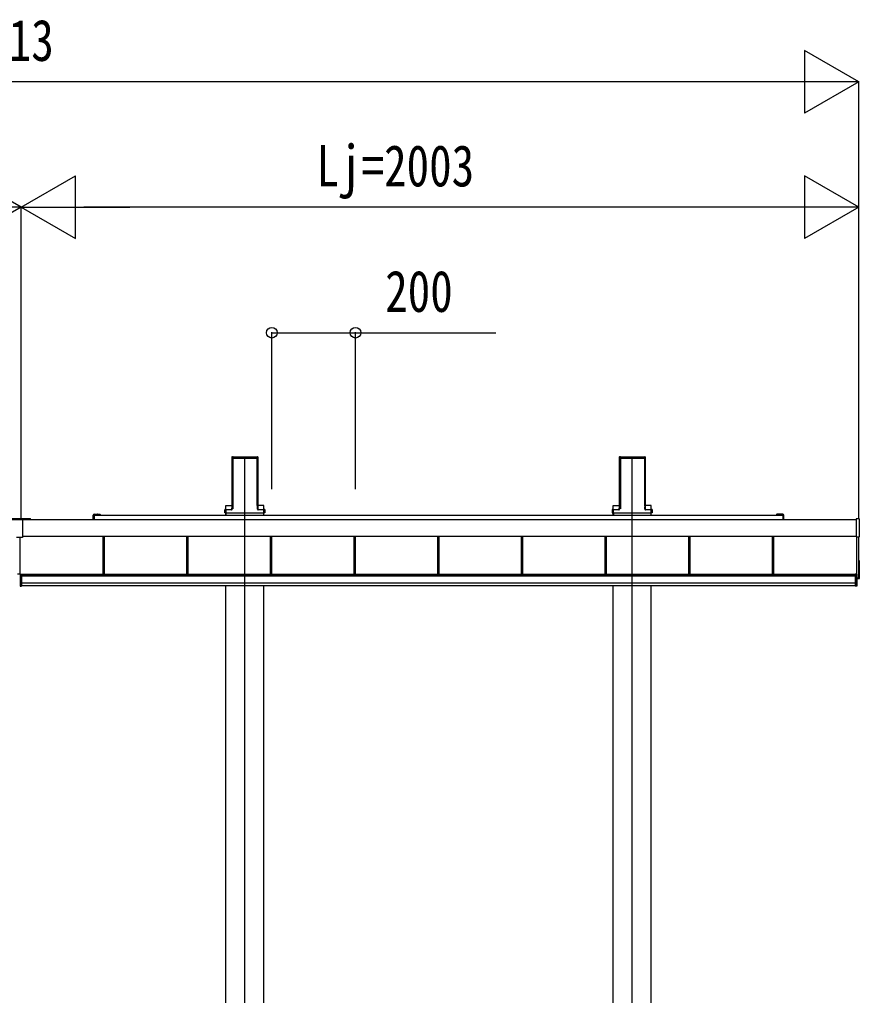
# Model space of a CAD drawing. Units: millimetres, scale not verified. Extents: x -12615 to 12615, y -8910 to 8910.
# Drawn here: x -2087 to -79, y -3464 to -1131 of the extents above; entities that cross this region are included whole.
import ezdxf
from ezdxf.enums import TextEntityAlignment as Align

# ---------------------------------------------------------------- set-up
doc = ezdxf.new("R2010")
doc.units = ezdxf.units.MM
doc.header["$LTSCALE"] = 50
for name, color, linetype in [('0-3_YKK_12', 2, 'Continuous'), ('0-4_YKK_13', 4, 'Continuous'), ('0-5_YKK_A1', 4, 'Continuous'), ('0-6_YKK_D', 6, 'Continuous')]:
    doc.layers.add(name, color=color, linetype=linetype)
doc.styles.add('ＭＳ ゴシック', font='')
doc.styles.get('ＭＳ ゴシック').set_extended_font_data('MS Gothic')

msp = doc.modelspace()

# ---------------------------------------------------------------- linework, layer by layer
at = {"layer": '0-3_YKK_12'}
for p, q in [((-1548.27, -5234.77), (-1548.27, -2177.62)), ((-622.27, -5234.77), (-622.27, -2177.62))]:
    msp.add_line(p, q, dxfattribs=at)
at = {"layer": '0-4_YKK_13'}
for p, q in [((-2113.37, -2324.65), (-2060.37, -2324.65)), ((-2079.37, -2326.65), (-2079.37, -2369.65)), ((-2079.37, -2326.65), (-2060.37, -2326.65)), ((-2060.37, -2326.65), (-2060.37, -2324.65)), ((-2079.37, -2369.65), (-2094.37, -2369.65))]:
    msp.add_line(p, q, dxfattribs=at)
at = {"layer": '0-5_YKK_A1'}
for p, q in [((-1579.52, -2182.97), (-1579.52, -2299.65)), ((-1579.16, -2177.12), (-1579.5, -2182.62)), ((-1578.72, -2177.59), (-1579.16, -2177.12)), ((-1578.66, -2176.66), (-1576.62, -2176.66)), ((-1578.66, -2176.66), (-1578.22, -2177.12)), ((-1578.64, -2293.59), (-1578.64, -2178.47)), ((-1578.14, -2178.15), (-1578.14, -2293.27)), ((-1576.31, -2176.98), (-1576.62, -2176.66)), ((-1576.31, -2176.98), (-1520.23, -2176.98)), ((-1575.77, -2180.12), (-1520.77, -2180.12)), ((-1575.77, -2301.48), (-1575.77, -2180.12)), ((-1520.23, -2176.98), (-1519.92, -2176.66)), ((-1519.92, -2176.66), (-1517.88, -2176.66)), ((-1518.39, -2293.27), (-1518.39, -2178.15)), ((-1518.32, -2177.12), (-1517.88, -2176.66)), ((-1517.9, -2178.47), (-1517.9, -2293.59)), ((-1517.38, -2177.12), (-1517.82, -2177.59)), ((-1517.38, -2177.12), (-1517.03, -2182.62)), ((-1517.02, -2182.97), (-1517.02, -2299.65)), ((-653.52, -2182.97), (-653.52, -2299.65)), ((-653.16, -2177.12), (-653.5, -2182.62)), ((-652.72, -2177.59), (-653.16, -2177.12)), ((-652.66, -2176.66), (-650.62, -2176.66)), ((-652.66, -2176.66), (-652.22, -2177.12)), ((-652.64, -2293.59), (-652.64, -2178.47)), ((-652.14, -2178.15), (-652.14, -2293.27)), ((-650.31, -2176.98), (-650.62, -2176.66)), ((-650.31, -2176.98), (-594.23, -2176.98)), ((-649.77, -2180.12), (-594.77, -2180.12)), ((-649.77, -2301.48), (-649.77, -2180.12)), ((-594.23, -2176.98), (-593.92, -2176.66)), ((-593.92, -2176.66), (-591.88, -2176.66)), ((-592.39, -2293.27), (-592.39, -2178.15)), ((-592.32, -2177.12), (-591.88, -2176.66)), ((-591.9, -2178.47), (-591.9, -2293.59)), ((-591.38, -2177.12), (-591.82, -2177.59)), ((-591.38, -2177.12), (-591.03, -2182.62)), ((-591.02, -2182.97), (-591.02, -2299.65)), ((-1595.67, -2310.39), (-1595.67, -2303.51)), ((-1595.64, -2302.55), (-1580.63, -2302.55)), ((-1593.68, -2303.6), (-1593.68, -2310.39)), ((-1580.1, -2303.6), (-1593.68, -2303.6)), ((-1593.47, -2293.21), (-1579.52, -2293.21)), ((-1593.47, -2302.55), (-1593.47, -2293.21)), ((-1579.53, -2300), (-1579.63, -2301.61)), ((-1579.1, -2302.16), (-1578.73, -2296.07)), ((-1578.23, -2296.1), (-1578.61, -2302.19)), ((-1517.93, -2302.19), (-1518.3, -2296.1)), ((-1517.81, -2296.07), (-1517.43, -2302.16)), ((-1503.07, -2293.21), (-1517.02, -2293.21)), ((-1517, -2300), (-1516.9, -2301.61)), ((-1516.43, -2303.1), (-1502.86, -2303.1)), ((-1502.86, -2303.6), (-1516.43, -2303.6)), ((-1515.91, -2302.55), (-1500.9, -2302.55)), ((-1503.07, -2302.55), (-1503.07, -2293.21)), ((-1502.86, -2303.1), (-1502.86, -2303.6)), ((-1502.86, -2310.39), (-1502.86, -2303.6)), ((-1500.86, -2303.51), (-1500.86, -2310.39)), ((-669.67, -2310.39), (-669.67, -2303.51)), ((-669.64, -2302.55), (-654.63, -2302.55)), ((-667.68, -2303.6), (-667.68, -2310.39)), ((-654.1, -2303.6), (-667.68, -2303.6)), ((-667.47, -2293.21), (-653.52, -2293.21)), ((-667.47, -2302.55), (-667.47, -2293.21)), ((-653.53, -2300), (-653.63, -2301.61)), ((-653.1, -2302.16), (-652.73, -2296.07)), ((-652.23, -2296.1), (-652.61, -2302.19)), ((-591.93, -2302.19), (-592.3, -2296.1)), ((-591.81, -2296.07), (-591.43, -2302.16)), ((-577.07, -2293.21), (-591.02, -2293.21)), ((-591, -2300), (-590.9, -2301.61)), ((-590.43, -2303.1), (-576.86, -2303.1)), ((-576.86, -2303.6), (-590.43, -2303.6)), ((-589.91, -2302.55), (-574.9, -2302.55)), ((-577.07, -2302.55), (-577.07, -2293.21)), ((-576.86, -2303.1), (-576.86, -2303.6)), ((-576.86, -2310.39), (-576.86, -2303.6)), ((-574.86, -2303.51), (-574.86, -2310.39)), ((-4086.87, -2326.54), (-86.87, -2326.54)), ((-1910.87, -2326.54), (-1910.87, -2316.57)), ((-1908.37, -2314.07), (-1900.83, -2314.07)), ((-1908.37, -2316.57), (-276.12, -2316.57)), ((-1908.37, -2316.87), (-1908.37, -2326.54)), ((-1894.62, -2316.57), (-1908.07, -2316.57)), ((-1899.91, -2314.07), (-1894.62, -2314.07)), ((-1596.14, -2310.39), (-1596.14, -2310.89)), ((-1596.14, -2310.89), (-1595.67, -2310.89)), ((-1593.68, -2310.39), (-1595.67, -2310.39)), ((-1595.67, -2310.39), (-1595.67, -2310.89)), ((-1593.68, -2310.89), (-1595.67, -2310.89)), ((-1593.68, -2310.39), (-1502.86, -2310.39)), ((-1593.68, -2310.89), (-1502.86, -2310.89)), ((-1593.67, -2310.39), (-1593.67, -2310.89)), ((-1593.47, -2316.57), (-1593.47, -2310.89)), ((-1593.27, -2310.89), (-1593.27, -2316.57)), ((-1592.27, -2310.55), (-1504.27, -2310.55)), ((-1503.27, -2310.89), (-1503.27, -2316.57)), ((-1503.07, -2316.57), (-1503.07, -2310.89)), ((-1500.86, -2310.39), (-1502.86, -2310.39)), ((-1502.86, -2310.39), (-1502.86, -2310.89)), ((-1500.86, -2310.89), (-1502.86, -2310.89)), ((-1500.86, -2310.39), (-1500.86, -2310.89)), ((-1500.4, -2310.89), (-1500.86, -2310.89)), ((-1500.4, -2310.39), (-1500.4, -2310.89)), ((-670.14, -2310.39), (-670.14, -2310.89)), ((-670.14, -2310.89), (-669.67, -2310.89)), ((-667.68, -2310.39), (-669.67, -2310.39)), ((-669.67, -2310.39), (-669.67, -2310.89)), ((-667.68, -2310.89), (-669.67, -2310.89)), ((-667.68, -2310.39), (-576.86, -2310.39)), ((-667.68, -2310.89), (-576.86, -2310.89)), ((-667.67, -2310.39), (-667.67, -2310.89)), ((-667.47, -2316.57), (-667.47, -2310.89)), ((-667.27, -2310.89), (-667.27, -2316.57)), ((-666.27, -2310.55), (-578.27, -2310.55)), ((-577.27, -2310.89), (-577.27, -2316.57)), ((-577.07, -2316.57), (-577.07, -2310.89)), ((-574.86, -2310.39), (-576.86, -2310.39)), ((-576.86, -2310.39), (-576.86, -2310.89)), ((-574.86, -2310.89), (-576.86, -2310.89)), ((-574.86, -2310.39), (-574.86, -2310.89)), ((-574.4, -2310.89), (-574.86, -2310.89)), ((-574.4, -2310.39), (-574.4, -2310.89)), ((-270.83, -2314.07), (-276.12, -2314.07)), ((-276.12, -2316.57), (-262.67, -2316.57)), ((-262.37, -2314.07), (-269.91, -2314.07)), ((-262.37, -2316.87), (-262.37, -2326.54)), ((-259.87, -2326.54), (-259.87, -2316.57)), ((-78.87, -2366.98), (-78.87, -2325.96)), ((-2085.57, -2457.21), (-2085.57, -2369.65)), ((-2085.37, -2457.47), (-2085.37, -2369.65)), ((-2079.37, -2366.48), (-86.87, -2366.48)), ((-2079.37, -2366.72), (-86.87, -2366.72)), ((-1886.87, -2457.47), (-1886.87, -2366.72)), ((-1886.47, -2457.47), (-1886.47, -2366.72)), ((-1883.87, -2457.47), (-1883.87, -2366.72)), ((-1686.87, -2457.47), (-1686.87, -2366.72)), ((-1684.27, -2457.47), (-1684.27, -2366.72)), ((-1683.87, -2457.47), (-1683.87, -2366.72)), ((-1486.87, -2457.47), (-1486.87, -2366.72)), ((-1484.27, -2457.47), (-1484.27, -2366.72)), ((-1483.87, -2457.47), (-1483.87, -2366.72)), ((-1286.87, -2457.47), (-1286.87, -2366.72)), ((-1284.27, -2457.47), (-1284.27, -2366.72)), ((-1283.87, -2457.47), (-1283.87, -2366.72)), ((-1086.87, -2457.47), (-1086.87, -2366.72)), ((-1084.27, -2457.47), (-1084.27, -2366.72)), ((-1083.87, -2457.47), (-1083.87, -2366.72)), ((-886.87, -2457.47), (-886.87, -2366.72)), ((-884.27, -2457.47), (-884.27, -2366.72)), ((-883.87, -2457.47), (-883.87, -2366.72)), ((-686.87, -2457.47), (-686.87, -2366.72)), ((-684.27, -2457.47), (-684.27, -2366.72)), ((-683.87, -2457.47), (-683.87, -2366.72)), ((-486.87, -2457.47), (-486.87, -2366.72)), ((-484.27, -2457.47), (-484.27, -2366.72)), ((-483.87, -2457.47), (-483.87, -2366.72)), ((-286.87, -2457.47), (-286.87, -2366.72)), ((-284.27, -2457.47), (-284.27, -2366.72)), ((-283.87, -2457.47), (-283.87, -2366.72)), ((-86.87, -2367.75), (-86.87, -2368.25)), ((-86.87, -2368.25), (-79.34, -2367.79)), ((-85.37, -2484.74), (-85.37, -2368.16)), ((-80.37, -2466.7), (-80.37, -2367.85)), ((-79.34, -2425.56), (-80.37, -2425.5)), ((-78.87, -2467.08), (-78.87, -2426.06)), ((-2085.37, -2457.21), (-2091.87, -2457.21)), ((-2085.37, -2457.21), (-2081.87, -2457.21)), ((-2081.87, -2457.47), (-88.87, -2457.47)), ((-2081.87, -2459.48), (-88.87, -2459.48)), ((-2081.87, -2461.27), (-88.87, -2461.27)), ((-2081.87, -2461.27), (-88.87, -2461.27)), ((-85.37, -2457.21), (-88.87, -2457.21)), ((-80.37, -2466.7), (-85.37, -2466.7)), ((-85.37, -2468.26), (-79.34, -2467.89)), ((-2081.87, -2479.64), (-2085.37, -2479.64)), ((-2085.37, -2486.26), (-2081.87, -2486.26)), ((-2081.87, -2478.25), (-88.87, -2478.25)), ((-2081.87, -2484.74), (-88.87, -2484.74)), ((-1593.47, -5034.77), (-1593.47, -2484.74)), ((-1503.07, -5034.77), (-1503.07, -2484.74)), ((-667.47, -5034.77), (-667.47, -2484.74)), ((-577.07, -5034.77), (-577.07, -2484.74)), ((-85.37, -2479.64), (-88.87, -2479.64)), ((-85.37, -2486.26), (-88.87, -2486.26))]:
    msp.add_line(p, q, dxfattribs=at)
for points in [[(-1596.14, -2303.05), (-1596.14, -2310.39), (-1595.67, -2310.39)], [(-1593.68, -2303.6), (-1593.68, -2303.1), (-1580.1, -2303.1)], [(-1500.4, -2303.05), (-1500.4, -2310.39), (-1500.86, -2310.39)], [(-670.14, -2303.05), (-670.14, -2310.39), (-669.67, -2310.39)], [(-667.68, -2303.6), (-667.68, -2303.1), (-654.1, -2303.1)], [(-574.4, -2303.05), (-574.4, -2310.39), (-574.86, -2310.39)], [(-79.34, -2325.46), (-86.87, -2325), (-86.87, -2325.5), (-86.87, -2367.75)], [(-2085.37, -2457.21), (-2085.37, -2479.64), (-2085.37, -2486.26)], [(-2082.37, -2457.21), (-2082.37, -2479.64), (-2082.37, -2486.26)], [(-2081.87, -2457.21), (-2081.87, -2479.64), (-2081.87, -2486.26)], [(-88.87, -2457.21), (-88.87, -2479.64), (-88.87, -2486.26)], [(-88.37, -2457.21), (-88.37, -2479.64), (-88.37, -2486.26)], [(-85.37, -2457.21), (-85.37, -2479.64), (-85.37, -2486.26)]]:
    msp.add_lwpolyline(points, dxfattribs=at)
for centre, radius, start, end in [((-1595.17, -2303.51), 0.501, 90.24971, 179.75029), ((-1501.36, -2303.51), 0.501, 0.24971, 89.75029), ((-669.17, -2303.51), 0.501, 90.24971, 179.75029), ((-575.36, -2303.51), 0.501, 0.24971, 89.75029), ((-1908.37, -2316.57), 2.5, 90, 180), ((-1908.07, -2316.87), 0.3, 90, 180), ((-1900.83, -2314.27), 0.2, 23.57818, 90), ((-1900.37, -2314.07), 0.3, 203.57818, 336.42182), ((-1899.91, -2314.27), 0.2, 90, 156.42182), ((-1894.62, -2315.32), 1.25, 270, 90), ((-276.12, -2315.32), 1.25, 90, 270), ((-270.83, -2314.27), 0.2, 23.57818, 90), ((-270.37, -2314.07), 0.3, 203.57818, 336.42182), ((-269.91, -2314.27), 0.2, 90, 156.42182), ((-262.67, -2316.87), 0.3, 360, 90), ((-262.37, -2316.57), 2.5, 0, 90), ((-79.36, -2325.96), 0.497, 0.05228, 86.83056), ((-79.74, -2367.02), 0.873, 297.46207, 2.25858), ((-79.36, -2426.06), 0.497, 0.05228, 86.83056), ((-79.74, -2467.12), 0.873, 297.46207, 2.25858)]:
    msp.add_arc(centre, radius, start, end, dxfattribs=at)
for centre, major_axis, ratio, start_param, end_param in [((-1579.47, -2182.62), (0.031, 0.5), 0.061627, 1.5746234, 2.3600215), ((-1578.66, -2177.16), (0.346, -0.364), 0.996462, 2.3838095, 3.8892836), ((-1578.94, -2180.62), (0.22, 3.04), 0.070684, 5.5043854, 6.2286971), ((-1578.45, -2180.65), (0.22, 3.54), 0.060877, 5.5025319, 6.2268436), ((-1518.09, -2180.65), (-0.22, 3.54), 0.060877, 0.0563417, 0.7806534), ((-1517.59, -2180.62), (-0.22, 3.04), 0.070684, 0.0544883, 0.7787999), ((-1517.88, -2177.16), (-0.346, -0.364), 0.996462, 2.3939017, 3.8993758), ((-1517.06, -2182.62), (-0.031, 0.5), 0.061627, 3.9231638, 4.7085619), ((-653.47, -2182.62), (0.031, 0.5), 0.061627, 1.5746234, 2.3600215), ((-652.66, -2177.16), (0.346, -0.364), 0.996462, 2.3838095, 3.8892836), ((-652.94, -2180.62), (0.22, 3.04), 0.070684, 5.5043854, 6.2286971), ((-652.45, -2180.65), (0.22, 3.54), 0.060877, 5.5025319, 6.2268436), ((-592.09, -2180.65), (-0.22, 3.54), 0.060877, 0.0563417, 0.7806534), ((-591.59, -2180.62), (-0.22, 3.04), 0.070684, 0.0544883, 0.7787999), ((-591.88, -2177.16), (-0.346, -0.364), 0.996462, 2.3939017, 3.8993758), ((-591.06, -2182.62), (-0.031, 0.5), 0.061627, 3.9231638, 4.7085619), ((-1595.64, -2303.05), (0.355, -0.355), 0.99628, 2.358058, 3.9251274), ((-1593.68, -2303.51), (2, 0), 0.045872, 3.2026792, 4.712389), ((-1593.68, -2303.01), (1.5, 0), 0.061163, 3.2026792, 4.712389), ((-1580.63, -2301.55), (0.691, -0.728), 0.996462, 5.5254021, 7.0308762), ((-1580.11, -2302.1), (-0.693, 0.73), 0.992955, 2.3838095, 3.8892836), ((-1580.11, -2302.1), (1.04, -1.09), 0.996462, 5.5254021, 7.0308762), ((-1579.56, -2300), (0.031, 0.5), 0.061627, 4.716216, 5.5016142), ((-1578.94, -2296.07), (0.22, 3.5), 0.061627, 4.716216, 5.5016142), ((-1578.45, -2296.1), (0.22, 4), 0.053972, 4.7153191, 5.5007173), ((-1518.09, -2296.1), (-0.22, 4), 0.053972, 0.782468, 1.5678662), ((-1516.43, -2302.1), (-1.04, -1.09), 0.996462, 5.5354944, 7.0409685), ((-1517.59, -2296.07), (-0.22, 3.5), 0.061627, 0.7815711, 1.5669693), ((-1516.43, -2302.1), (0.693, 0.73), 0.992955, 2.3939017, 3.8993758), ((-1516.97, -2300), (-0.031, 0.5), 0.061627, 0.7815711, 1.5669693), ((-1515.9, -2301.55), (-0.691, -0.728), 0.996462, 5.5354944, 7.0409685), ((-1502.86, -2303.01), (1.5, 0), 0.061163, 4.712389, 6.2220988), ((-1502.86, -2303.51), (2, 0), 0.045872, 4.712389, 6.2220988), ((-1500.9, -2303.05), (-0.355, -0.355), 0.99628, 2.358058, 3.9251274), ((-669.64, -2303.05), (0.355, -0.355), 0.99628, 2.358058, 3.9251274), ((-667.68, -2303.51), (2, 0), 0.045872, 3.2026792, 4.712389), ((-667.68, -2303.01), (1.5, 0), 0.061163, 3.2026792, 4.712389), ((-654.63, -2301.55), (0.691, -0.728), 0.996462, 5.5254021, 7.0308762), ((-654.11, -2302.1), (-0.693, 0.73), 0.992955, 2.3838095, 3.8892836), ((-654.11, -2302.1), (1.04, -1.09), 0.996462, 5.5254021, 7.0308762), ((-653.56, -2300), (0.031, 0.5), 0.061627, 4.716216, 5.5016142), ((-652.94, -2296.07), (0.22, 3.5), 0.061627, 4.716216, 5.5016142), ((-652.45, -2296.1), (0.22, 4), 0.053972, 4.7153191, 5.5007173), ((-592.09, -2296.1), (-0.22, 4), 0.053972, 0.782468, 1.5678662), ((-590.43, -2302.1), (-1.04, -1.09), 0.996462, 5.5354944, 7.0409685), ((-591.59, -2296.07), (-0.22, 3.5), 0.061627, 0.7815711, 1.5669693), ((-590.43, -2302.1), (0.693, 0.73), 0.992955, 2.3939017, 3.8993758), ((-590.97, -2300), (-0.031, 0.5), 0.061627, 0.7815711, 1.5669693), ((-589.9, -2301.55), (-0.691, -0.728), 0.996462, 5.5354944, 7.0409685), ((-576.86, -2303.01), (1.5, 0), 0.061163, 4.712389, 6.2220988), ((-576.86, -2303.51), (2, 0), 0.045872, 4.712389, 6.2220988), ((-574.9, -2303.05), (-0.355, -0.355), 0.99628, 2.358058, 3.9251274)]:
    msp.add_ellipse(centre, major_axis=major_axis, ratio=ratio, start_param=start_param, end_param=end_param, dxfattribs=at)
at = {"layer": '0-6_YKK_D'}
for p, q in [((-80.27, -1280.12), (-210.17, -1205.12)), ((-210.17, -1205.12), (-210.17, -1355.12)), ((-230.27, -1280.12), (-3943.27, -1280.12)), ((-80.27, -1280.12), (-340.07, -1280.12)), ((-80.27, -1280.12), (-210.17, -1355.12)), ((-80.27, -2325.57), (-80.27, -1279.12)), ((-2083.27, -1580.12), (-2213.17, -1505.12)), ((-2083.27, -1580.12), (-1953.36, -1505.12)), ((-1953.36, -1655.12), (-1953.36, -1505.12)), ((-80.27, -1580.12), (-210.17, -1505.12)), ((-210.17, -1505.12), (-210.17, -1655.12)), ((-2083.27, -1580.12), (-2343.07, -1580.12)), ((-2083.27, -1580.12), (-2213.17, -1655.12)), ((-2083.27, -2325.57), (-2083.27, -1579.12)), ((-2083.27, -2325.51), (-2083.27, -1579.12)), ((-2083.27, -1580.12), (-1953.36, -1655.12)), ((-2083.27, -1580.12), (-1823.46, -1580.12)), ((-230.27, -1580.12), (-1933.27, -1580.12)), ((-80.27, -1580.12), (-340.07, -1580.12)), ((-80.27, -1580.12), (-210.17, -1655.12)), ((-80.27, -2325.57), (-80.27, -1579.12)), ((-1483.77, -2254.08), (-1483.77, -1879.12)), ((-1283.77, -2254.08), (-1283.77, -1879.12))]:
    msp.add_line(p, q, dxfattribs=at)
msp.add_lwpolyline([(-1483.77, -1880.12), (-1283.77, -1880.12), (-947.97, -1880.12)], dxfattribs=at)
for centre in [(-1483.77, -1880.12), (-1283.77, -1880.12)]:
    msp.add_circle(centre, 12.75, dxfattribs=at)

# ---------------------------------------------------------------- texts
at = {"layer": '0-6_YKK_D', "style": 'ＭＳ ゴシック', "width": 0.8}
for s, p in [('Lt=4013', (-2381.97, -1260.12)), ('Lj=2003', (-1376.97, -1560.12)), ('200', (-1212.77, -1860.12))]:
    msp.add_text(s, height=98.97, dxfattribs=at).set_placement(p, align=Align.BOTTOM_LEFT)

doc.saveas('drawing.dxf')
